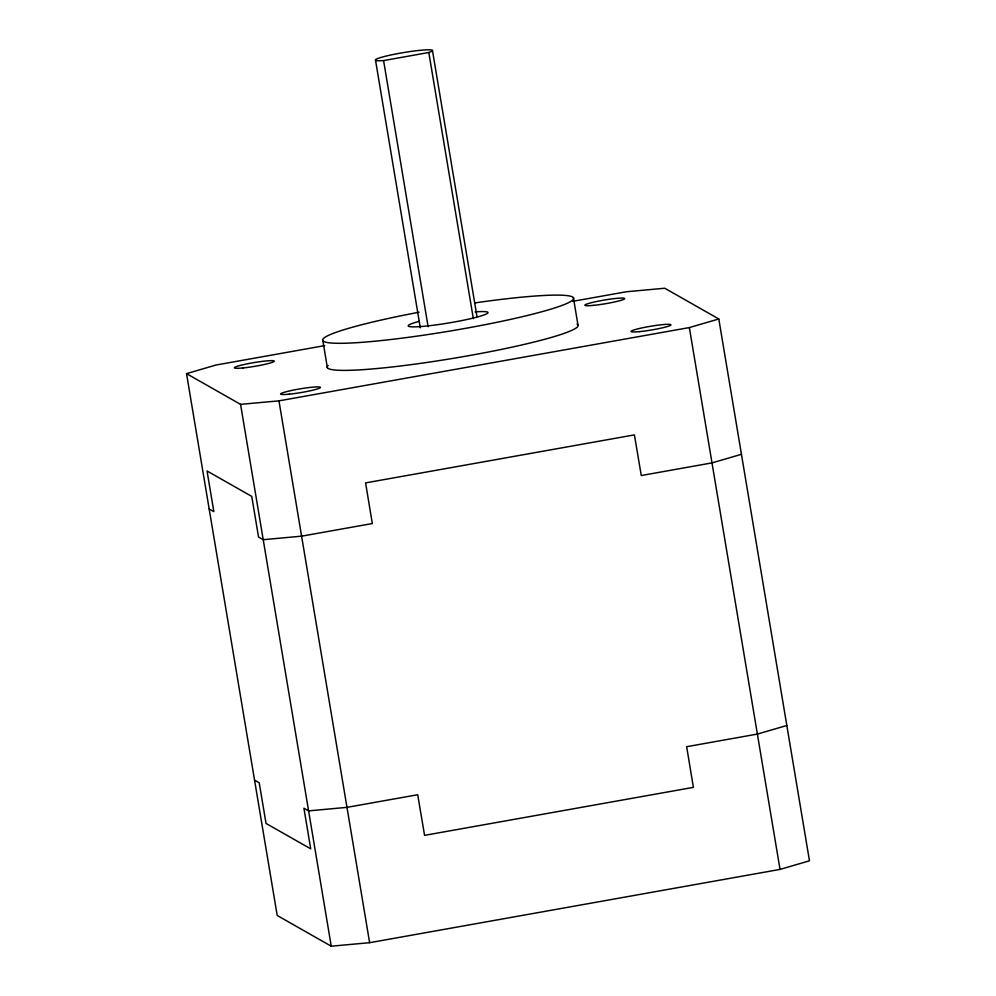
<?xml version="1.0" encoding="UTF-8"?>
<svg xmlns="http://www.w3.org/2000/svg" width="996" height="996" viewBox="0 0 996 996"><rect width="100%" height="100%" fill="white"/><g stroke="black" fill="none" stroke-linecap="round" stroke-linejoin="round"><path stroke-width="1.49" d="M572.775 301.327L626.372 291.753L664.755 288.242L718.801 318.969L809.474 860.805L780.03 869.408L369.628 942.689L331.245 946.2L277.199 915.473L186.526 373.637L215.97 365.034L324.696 345.624M186.526 373.637L240.571 404.364L278.955 400.853L689.357 327.572L718.801 318.969M741.447 454.3L712.003 462.891L641.275 475.528L634.415 434.891L365.582 482.898L372.33 523.547L301.601 536.172L263.218 539.695L258.537 537.031L251.739 496.394L207.044 470.984L213.841 511.62L209.172 508.956M786.828 725.486L757.383 734.077L686.655 746.714L693.39 787.363L424.57 835.358L417.71 794.733L346.982 807.358L308.598 810.881L303.917 808.217L310.727 848.853L266.032 823.443L259.221 782.806L254.553 780.142M428.803 52.502A28.896 2.714 -9.5 0 0 420.225 50.31A28.896 2.714 -9.5 0 0 382.19 57.096A28.896 2.714 -9.5 0 0 383.585 60.582L428.803 52.502L473.337 318.633M689.357 327.572L780.03 869.408M573.435 297.879L577.966 324.97M432.463 50.497L476.997 316.616M383.585 60.582L428.118 326.7M375.517 60.171L420.3 327.821M322.829 340.545L327.36 367.636M278.955 400.853L369.628 942.689M240.571 404.364L331.245 946.2M475.092 311.897A40.463 3.81 -9.5 0 1 477.333 317.002A40.463 3.81 -9.5 0 1 420.685 326.564A40.463 3.81 -9.5 0 1 419.378 321.297M474.868 302.921A127.164 11.964 -9.5 0 1 552.444 308.66A127.164 11.964 -9.5 0 1 345.176 343.222A127.164 11.964 -9.5 0 1 419.03 312.234M577.033 324.098A127.164 11.964 -9.5 0 1 453.118 358.361A127.164 11.964 -9.5 0 1 328.182 365.445M639.681 331.606A20.231 1.905 -9.5 0 0 670.881 324.995A20.231 1.905 -9.5 0 0 642.383 327.821A20.231 1.905 -9.5 0 0 639.681 331.606M593.529 305.361A20.231 1.905 -9.5 0 0 624.716 298.75A20.231 1.905 -9.5 0 0 596.231 301.576A20.231 1.905 -9.5 0 0 593.529 305.361M243.049 367.935A20.231 1.905 -9.5 0 0 274.236 361.324A20.231 1.905 -9.5 0 0 245.751 364.15A20.231 1.905 -9.5 0 0 243.049 367.935M289.201 394.179A20.231 1.905 -9.5 0 0 320.401 387.569A20.231 1.905 -9.5 0 0 291.915 390.395A20.231 1.905 -9.5 0 0 289.201 394.179"/></g></svg>
